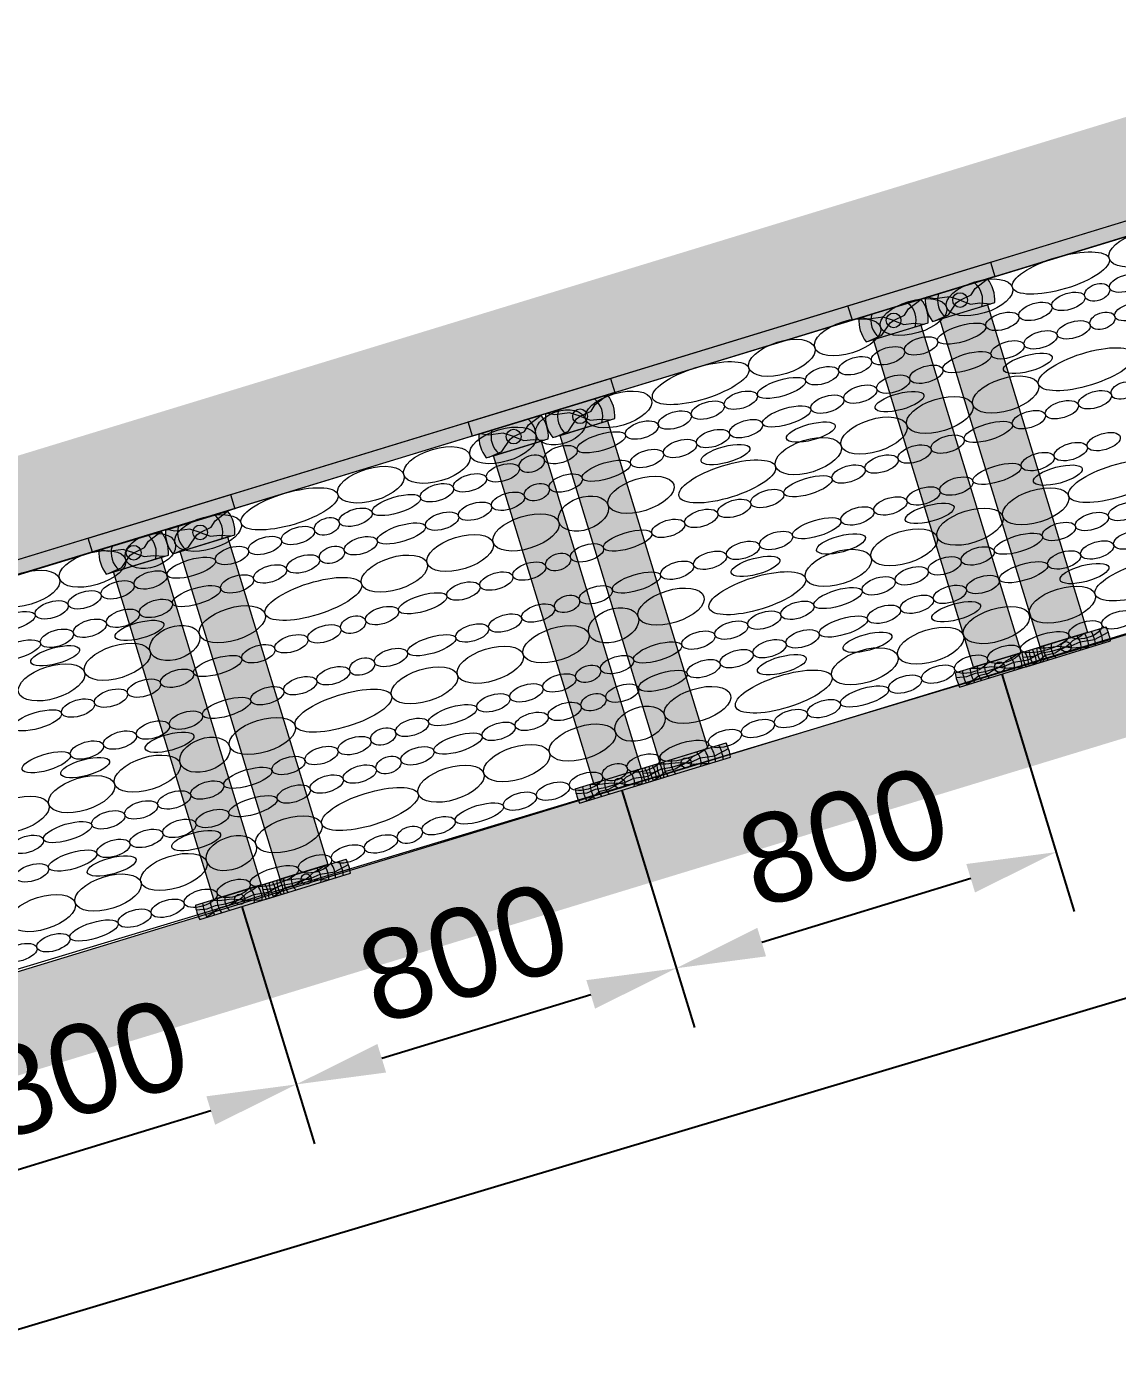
# Model space of a CAD drawing. Header units: inches. Extents: x 523 to 1492, y 69 to 539.
# Drawn here: x 968.49 to 990.45, y 217.3 to 244 of the extents above; entities that cross this region are included whole.
import ezdxf

# ---------------------------------------------------------------- set-up
doc = ezdxf.new("R2010")
doc.units = ezdxf.units.IN
doc.header["$MEASUREMENT"] = 0
doc.styles.get("Standard").update_dxf_attribs({"font": 'arial.ttf'})
doc.dimstyles.new('ISO-25', dxfattribs={"dimtxt": 2.5, "dimasz": 2.5, "dimexe": 1.25, "dimexo": 0, "dimtad": 1, "dimdec": 0, "dimtxsty": 'Standard', "dimcen": 2.5, "dimadec": 0, "dimazin": 0, "dimtfac": 1, "dimtdec": 0, "dimtmove": 0, "dimatfit": 3, "dimfxl": 0, "dimarcsym": 0})

# ---------------------------------------------------------------- blocks, each defined once
blk = doc.blocks.new('Бут.дорожка разрез')
at = {"color": 7, "linetype": 'ByBlock', "lineweight": 15}
blk.add_lwpolyline([(1853.980507434531, -3906.93155371494), (1885.311656270493, -3898.572804385483), (2014.621790378389, -3859.550960209976), (2010.119266125663, -3844.823866968155), (1900.370834796662, -3878.267813962703), (1884.952663200383, -3882.542228264589), (1854.54490055399, -3890.87347855489), (1849.987255320979, -3892.094695914794), (1853.980507434531, -3906.93155371494)], dxfattribs=at)
for centre, major_axis, ratio in [((1988.513528372865, -3852.084711549079), (-1.330185488668781, -0.3957049901466679), 0.4719704234843745), ((1985.237638875025, -3853.065738860113), (-1.947494574187371, -0.5793427517095645), 0.3223671155344494), ((1987.86226230748, -3853.475844503936), (-0.6647423998710719, -0.1990264057522062), 0.4719704234843745), ((1981.962021563741, -3854.04767602611), (-1.330185488668781, -0.3957049901466679), 0.4719704234843745), ((1986.700948895226, -3853.842659499709), (0.4969344116975832, 0.1678904975369054), 0.6253139419559068), ((1979.301650586403, -3854.839086006405), (-1.330185488668781, -0.3957049901466679), 0.4719704234843745), ((1984.211131598396, -3854.611900811986), (-0.6647423998710719, -0.1990264057522062), 0.4719704234843745), ((1985.539496899582, -3854.210238109588), (-0.6647423998710719, -0.1990264057522062), 0.4719704234843745), ((1988.071855637521, -3854.621206888929), (-0.6647423998710719, -0.1990264057522062), 0.4719704234843745), ((1982.882766297212, -3855.013563514384), (-0.6647423998710719, -0.1990264057522062), 0.4719704234843745), ((1986.910542225266, -3854.988021884702), (0.4969344116975832, 0.1678904975369054), 0.6253139419559068), ((1976.648286426928, -3855.653059097366), (-1.325515082864262, -0.4110786282347017), 0.4719704234843745), ((1981.245690101242, -3855.506968191452), (-0.9732343556662865, -0.291390072004424), 0.3223671155344494), ((1985.749090229622, -3855.35560049458), (-0.6647423998710719, -0.1990264057522062), 0.4719704234843745), ((1973.999565991432, -3856.482413818902), (-1.325515082864262, -0.4110786282347017), 0.4719704234843745), ((1979.608750801511, -3856.00082755502), (-0.6647423998710719, -0.1990264057522062), 0.4719704234843745), ((1983.092359627252, -3856.158925899377), (-0.6647423998710719, -0.1990264057522062), 0.4719704234843745), ((1984.420724928436, -3855.757263196979), (-0.6647423998710719, -0.1990264057522062), 0.4719704234843745), ((1978.279266001769, -3856.398880366525), (-0.6647423998710719, -0.1990264057522062), 0.4719704234843745), ((1981.455283431283, -3856.652330576444), (-0.9732343556662865, -0.291390072004424), 0.3223671155344494), ((1983.905588420335, -3856.705484311244), (-0.9813022070763383, -0.2629434606508085), 0.3223671155344493), ((1986.277557480132, -3856.940565502792), (-1.940656738380987, -0.6018509485114478), 0.3223671155344494), ((1970.735253843373, -3857.501301833889), (-1.940656738380987, -0.6018509485114479), 0.3223671155344494), ((1975.6225353994, -3857.202205771321), (-0.6647423998710719, -0.1990264057522062), 0.4719704234843745), ((1976.950900700584, -3856.800543068923), (-0.6647423998710719, -0.1990264057522062), 0.4719704234843745), ((1979.818344131552, -3857.146189940013), (-0.6647423998710719, -0.1990264057522062), 0.4719704234843745), ((1973.98545920343, -3857.695610448389), (-0.9732343556662865, -0.291390072004424), 0.3223671155344494), ((1978.48885933181, -3857.544242751517), (-0.6647423998710719, -0.1990264057522062), 0.4719704234843745), ((1983.013528034188, -3857.960360160536), (-1.325515082864262, -0.4110786282347017), 0.4719704234843745), ((1987.766439901259, -3857.801472540887), (0.4969344116975832, 0.1678904975369054), 0.6253139419559068), ((1967.422734451603, -3858.560633982868), (-1.331272296135876, -0.3920330943084872), 0.4719704234843745), ((1972.3485199037, -3858.189469811957), (-0.6647423998710719, -0.1990264057522062), 0.4719704234843745), ((1975.83212872944, -3858.347568156314), (-0.6647423998710719, -0.1990264057522062), 0.4719704234843745), ((1977.160494030624, -3857.945905453916), (-0.6647423998710719, -0.1990264057522062), 0.4719704234843745), ((1978.740745545679, -3858.246095697983), (-0.9813022070763383, -0.2629434606508085), 0.3223671155344493), ((1980.36249786846, -3858.782517417006), (-1.325515082864262, -0.4110786282347017), 0.4719704234843745), ((1986.604987905614, -3858.169051150766), (-0.6647423998710719, -0.1990264057522062), 0.4719704234843745), ((1965.096811880437, -3859.28374706072), (0.995377988439312, 0.3312805078783841), 0.6253139419559068), ((1971.019216853595, -3858.588125194504), (-0.6647423998710719, -0.1990264057522062), 0.4719704234843745), ((1974.195052533471, -3858.840972833381), (-0.9732343556662865, -0.291390072004424), 0.3223671155344494), ((1985.276622604428, -3858.570713853164), (-0.6647423998710719, -0.1990264057522062), 0.4719704234843745), ((1968.362486251226, -3859.3914505993), (-0.6647423998710719, -0.1990264057522062), 0.4719704234843745), ((1969.69085155241, -3858.989787896902), (-0.6647423998710719, -0.1990264057522062), 0.4719704234843745), ((1972.55811323374, -3859.33483219695), (-0.6647423998710719, -0.1990264057522062), 0.4719704234843745), ((1975.169716754406, -3859.473805795886), (-0.9813022070763383, -0.2629434606508085), 0.3223671155344493), ((1977.713777432961, -3859.611872138544), (-1.325515082864262, -0.4110786282347017), 0.4719704234843745), ((1982.311181107275, -3859.46578123263), (-0.9732343556662865, -0.291390072004424), 0.3223671155344494), ((1983.948257303245, -3858.972376555562), (-0.6647423998710719, -0.1990264057522062), 0.4719704234843745), ((1962.770605234938, -3860.008386097031), (-1.331272296135876, -0.3920330943084872), 0.4719704234843745), ((1966.725410055257, -3859.884855276368), (-0.9732343556662865, -0.291390072004424), 0.3223671155344494), ((1971.228810183636, -3859.733487579496), (-0.6647423998710719, -0.1990264057522062), 0.4719704234843745), ((1980.674241807544, -3859.959640596198), (-0.6647423998710719, -0.1990264057522062), 0.4719704234843745), ((1986.960795468452, -3859.857669938983), (-0.6647423998710719, -0.1990264057522062), 0.4719704234843745), ((1960.110266948847, -3860.799682124522), (-1.331272296135876, -0.3920330943084872), 0.4719704234843745), ((1965.088470755526, -3860.378714639936), (-0.6647423998710719, -0.1990264057522062), 0.4719704234843745), ((1969.900444882451, -3860.135150281895), (-0.6647423998710719, -0.1990264057522062), 0.4719704234843745), ((1971.726942819738, -3860.377981518125), (-0.9813022070763383, -0.2629434606508085), 0.3223671155344493), ((1975.065056997465, -3860.44122686008), (-1.325515082864262, -0.4110786282347017), 0.4719704234843745), ((1979.344757007802, -3860.357693407703), (-0.6647423998710719, -0.1990264057522062), 0.4719704234843745), ((1985.632430167267, -3860.259332641382), (-0.6647423998710719, -0.1990264057522062), 0.4719704234843745), ((1963.927157343271, -3860.745529635709), (0.4969344116975832, 0.1678904975369054), 0.6253139419559068), ((1966.935003385297, -3861.03021766136), (-0.9732343556662865, -0.291390072004424), 0.3223671155344494), ((1968.572079581267, -3860.536812984293), (-0.6647423998710719, -0.1990264057522062), 0.4719704234843745), ((1971.800744849406, -3861.460114875067), (-1.940656738380987, -0.6018509485114479), 0.3223671155344494), ((1978.016391706617, -3860.759356110101), (-0.6647423998710719, -0.1990264057522062), 0.4719704234843745), ((1984.304064866083, -3860.66099534378), (-0.6647423998710719, -0.1990264057522062), 0.4719704234843745), ((1987.489262718962, -3861.442634947195), (-1.940656738380987, -0.6018509485114478), 0.3223671155344494), ((1957.449928662759, -3861.590978152015), (-1.331272296135876, -0.3920330943084872), 0.4719704234843745), ((1961.437340046441, -3861.514770947986), (-0.6647423998710719, -0.1990264057522062), 0.4719704234843745), ((1962.765705347627, -3861.113108245588), (-0.6647423998710719, -0.1990264057522062), 0.4719704234843745), ((1965.298064085566, -3861.524077024929), (-0.6647423998710719, -0.1990264057522062), 0.4719704234843745), ((1968.326183846397, -3861.999133710289), (-1.325515082864262, -0.4110786282347017), 0.4719704234843745), ((1976.688026405433, -3861.161018812499), (-0.6647423998710719, -0.1990264057522062), 0.4719704234843745), ((1982.666988670113, -3861.154400020847), (-0.9732343556662865, -0.291390072004424), 0.3223671155344494), ((1985.117293659166, -3861.207553755647), (-0.9813022070763383, -0.2629434606508085), 0.3223671155344493), ((1954.171344680871, -3862.562962545281), (-1.949085744489097, -0.5739668118254245), 0.3223671155344494), ((1960.108974745257, -3861.916433650384), (-0.6647423998710719, -0.1990264057522062), 0.4719704234843745), ((1964.136750673312, -3861.890892020701), (0.4969344116975832, 0.1678904975369054), 0.6253139419559068), ((1975.050950209463, -3861.654423489567), (-0.9732343556662865, -0.291390072004424), 0.3223671155344494), ((1979.70056457064, -3862.04631219592), (-0.6647423998710719, -0.1990264057522062), 0.4719704234843745), ((1981.030049370382, -3861.648259384416), (-0.6647423998710719, -0.1990264057522062), 0.4719704234843745), ((1984.225233273019, -3862.462429604939), (-1.325515082864262, -0.4110786282347017), 0.4719704234843745), ((1958.471898549288, -3862.409838327452), (-0.9732343556662865, -0.291390072004424), 0.3223671155344494), ((1961.646933376482, -3862.660133332978), (-0.6647423998710719, -0.1990264057522062), 0.4719704234843745), ((1962.975298677667, -3862.258470630581), (-0.6647423998710719, -0.1990264057522062), 0.4719704234843745), ((1966.010867249944, -3862.755518128831), (0.9905262773846875, 0.3455167269179368), 0.6253139419559068), ((1972.084707859628, -3862.546938235682), (-0.6647423998710719, -0.1990264057522062), 0.4719704234843745), ((1973.414010909732, -3862.148282853135), (-0.6647423998710719, -0.1990264057522062), 0.4719704234843745), ((1978.372199269455, -3862.447974898319), (-0.6647423998710719, -0.1990264057522062), 0.4719704234843745), ((1950.893030373933, -3863.535857541092), (-1.331272296135876, -0.3920330943084872), 0.4719704234843745), ((1956.834959249557, -3862.90369769102), (-0.6647423998710719, -0.1990264057522062), 0.4719704234843745), ((1960.318568075298, -3863.061796035377), (-0.6647423998710719, -0.1990264057522062), 0.4719704234843745), ((1963.695288485302, -3863.513432421643), (-1.325515082864262, -0.4110786282347017), 0.4719704234843745), ((1970.756342558443, -3862.94860093808), (-0.6647423998710719, -0.1990264057522062), 0.4719704234843745), ((1977.043833968271, -3862.849637600717), (-0.6647423998710719, -0.1990264057522062), 0.4719704234843745), ((1979.95245078451, -3862.748165142386), (-0.9813022070763383, -0.2629434606508085), 0.3223671155344493), ((1981.57420310729, -3863.284586861409), (-1.325515082864262, -0.4110786282347017), 0.4719704234843745), ((1986.488327843259, -3863.072783297567), (-0.6647423998710719, -0.1990264057522062), 0.4719704234843745), ((1987.816693144445, -3862.671120595169), (-0.6647423998710719, -0.1990264057522062), 0.4719704234843745), ((1954.512193841658, -3863.638091296672), (-0.6647423998710719, -0.1990264057522062), 0.4719704234843745), ((1955.673645837303, -3863.270512686793), (0.4969344116975832, 0.1678904975369054), 0.6253139419559068), ((1958.681491879328, -3863.555200712444), (-0.9732343556662865, -0.291390072004424), 0.3223671155344494), ((1969.427977257259, -3863.350263640478), (-0.6647423998710719, -0.1990264057522062), 0.4719704234843745), ((1975.406757772301, -3863.343042277784), (-0.9732343556662865, -0.291390072004424), 0.3223671155344494), ((1978.925482671791, -3864.113941582947), (-1.325515082864262, -0.4110786282347017), 0.4719704234843745), ((1985.159962542075, -3863.474445999965), (-0.6647423998710719, -0.1990264057522062), 0.4719704234843745), ((1948.567107802766, -3864.258970618946), (0.995377988439312, 0.3312805078783841), 0.6253139419559068), ((1953.183828540472, -3864.03975399907), (-0.6647423998710719, -0.1990264057522062), 0.4719704234843745), ((1957.044552579597, -3864.049060076012), (-0.6647423998710719, -0.1990264057522062), 0.4719704234843745), ((1961.046568049803, -3864.342787143179), (-1.325515082864262, -0.4110786282347017), 0.4719704234843745), ((1967.790901061289, -3863.843668317546), (-0.9732343556662865, -0.291390072004424), 0.3223671155344494), ((1972.440515422466, -3864.235557023899), (-0.6647423998710719, -0.1990264057522062), 0.4719704234843745), ((1973.76981847257, -3863.836901641353), (-0.6647423998710719, -0.1990264057522062), 0.4719704234843745), ((1976.381421993236, -3863.975875240289), (-0.9813022070763383, -0.2629434606508085), 0.3223671155344493), ((1983.522886346106, -3863.967850677033), (-0.9732343556662865, -0.291390072004424), 0.3223671155344494), ((1986.698562061547, -3864.220526891539), (-0.6647423998710719, -0.1990264057522062), 0.4719704234843745), ((1988.026927362733, -3863.818864189141), (-0.6647423998710719, -0.1990264057522062), 0.4719704234843745), ((1946.240901157267, -3864.983609655255), (-1.331272296135876, -0.3920330943084872), 0.4719704234843745), ((1951.855463239289, -3864.441416701468), (-0.6647423998710719, -0.1990264057522062), 0.4719704234843745), ((1954.721787171699, -3864.783453681664), (-0.6647423998710719, -0.1990264057522062), 0.4719704234843745), ((1955.883239167343, -3864.415875071785), (0.4969344116975832, 0.1678904975369054), 0.6253139419559068), ((1958.397847614307, -3865.172141864717), (-1.325515082864262, -0.4110786282347017), 0.4719704234843745), ((1964.992648349304, -3864.704342676887), (0.4969344116975832, 0.1678904975369054), 0.6253139419559068), ((1966.153961761559, -3864.337527681114), (-0.6647423998710719, -0.1990264057522062), 0.4719704234843745), ((1971.112150121281, -3864.637219726298), (-0.6647423998710719, -0.1990264057522062), 0.4719704234843745), ((1976.276762236295, -3864.943296304483), (-1.325515082864262, -0.4110786282347017), 0.4719704234843745), ((1981.885947046375, -3864.461710040601), (-0.6647423998710719, -0.1990264057522062), 0.4719704234843745), ((1985.370196760363, -3864.622189593937), (-0.6647423998710719, -0.1990264057522062), 0.4719704234843745), ((1950.218387043319, -3864.934821378536), (-0.9732343556662865, -0.291390072004424), 0.3223671155344494), ((1953.393421870513, -3865.185116384062), (-0.6647423998710719, -0.1990264057522062), 0.4719704234843745), ((1963.83119635366, -3865.071921286766), (-0.6647423998710719, -0.1990264057522062), 0.4719704234843745), ((1969.783784820097, -3865.038882428696), (-0.6647423998710719, -0.1990264057522062), 0.4719704234843745), ((1972.938648058568, -3864.880050962528), (-0.9813022070763383, -0.2629434606508085), 0.3223671155344493), ((1979.228096945447, -3865.261425554504), (-0.6647423998710719, -0.1990264057522062), 0.4719704234843745), ((1980.556462246632, -3864.859762852106), (-0.6647423998710719, -0.1990264057522062), 0.4719704234843745), ((1983.733120564393, -3865.115594271005), (-0.9732343556662865, -0.291390072004424), 0.3223671155344494), ((1986.183425553446, -3865.168748005804), (-0.9813022070763383, -0.2629434606508085), 0.3223671155344493), ((1988.555394613242, -3865.403829197352), (-1.940656738380987, -0.6018509485114478), 0.3223671155344494), ((1943.580562871176, -3865.774905682748), (-1.331272296135876, -0.3920330943084872), 0.4719704234843745), ((1947.251962943846, -3865.826733553608), (-0.6647423998710719, -0.1990264057522062), 0.4719704234843745), ((1948.581447743588, -3865.428680742104), (-0.6647423998710719, -0.1990264057522062), 0.4719704234843745), ((1952.065056569329, -3865.58677908646), (-0.6647423998710719, -0.1990264057522062), 0.4719704234843745), ((1955.133535466248, -3866.191029879703), (-1.940656738380987, -0.6018509485114479), 0.3223671155344494), ((1962.502831052474, -3865.473583989164), (-0.6647423998710719, -0.1990264057522062), 0.4719704234843745), ((1968.146708624128, -3865.532287105763), (-0.9732343556662865, -0.291390072004424), 0.3223671155344494), ((1973.012450088236, -3865.96218431947), (-1.940656738380987, -0.6018509485114479), 0.3223671155344494), ((1977.899731644263, -3865.663088256902), (-0.6647423998710719, -0.1990264057522062), 0.4719704234843745), ((1982.096181264662, -3865.609453634573), (-0.6647423998710719, -0.1990264057522062), 0.4719704234843745), ((1945.923597642661, -3866.228396256007), (-0.6647423998710719, -0.1990264057522062), 0.4719704234843745), ((1950.42798037336, -3866.080183763528), (-0.9732343556662865, -0.291390072004424), 0.3223671155344494), ((1959.537389555321, -3866.36865136863), (-0.9732343556662865, -0.291390072004424), 0.3223671155344494), ((1961.17446575129, -3865.875246691562), (-0.6647423998710719, -0.1990264057522062), 0.4719704234843745), ((1966.509769324397, -3866.026146469332), (-0.6647423998710719, -0.1990264057522062), 0.4719704234843745), ((1969.537889085227, -3866.501203154692), (-1.325515082864262, -0.4110786282347017), 0.4719704234843745), ((1976.262655448294, -3866.15649293397), (-0.9732343556662865, -0.291390072004424), 0.3223671155344494), ((1980.76669646492, -3866.007506446078), (-0.6647423998710719, -0.1990264057522062), 0.4719704234843745), ((1985.291365167299, -3866.423623855097), (-1.325515082864262, -0.4110786282347017), 0.4719704234843745), ((1944.595232341477, -3866.630058958405), (-0.6647423998710719, -0.1990264057522062), 0.4719704234843745), ((1948.791041073629, -3866.574043127097), (-0.6647423998710719, -0.1990264057522062), 0.4719704234843745), ((1951.869506020305, -3867.210824537447), (-1.325515082864262, -0.4110786282347017), 0.4719704234843745), ((1957.90045025559, -3866.862510732198), (-0.6647423998710719, -0.1990264057522062), 0.4719704234843745), ((1964.187003916498, -3866.760540074984), (-0.6647423998710719, -0.1990264057522062), 0.4719704234843745), ((1965.348455912142, -3866.392961465104), (0.4969344116975832, 0.1678904975369054), 0.6253139419559068), ((1967.222572488775, -3867.257587573234), (0.9905262773846875, 0.3455167269179368), 0.6253139419559068), ((1974.625716148563, -3866.650352297538), (-0.6647423998710719, -0.1990264057522062), 0.4719704234843745), ((1978.109965862551, -3866.810831850874), (-0.6647423998710719, -0.1990264057522062), 0.4719704234843745), ((1979.438331163735, -3866.409169148476), (-0.6647423998710719, -0.1990264057522062), 0.4719704234843745), ((1981.01858267879, -3866.709359392544), (-0.9813022070763383, -0.2629434606508085), 0.3223671155344493), ((1982.64033500157, -3867.245781111566), (-1.325515082864262, -0.4110786282347017), 0.4719704234843745), ((1942.958156145507, -3867.123463635472), (-0.9732343556662865, -0.291390072004424), 0.3223671155344494), ((1946.133190972701, -3867.373758640999), (-0.6647423998710719, -0.1990264057522062), 0.4719704234843745), ((1947.461556273886, -3866.972095938601), (-0.6647423998710719, -0.1990264057522062), 0.4719704234843745), ((1948.13326299549, -3867.462823302946), (-0.9813022070763383, -0.2629434606508085), 0.3223671155344493), ((1956.739136843335, -3867.229325727971), (0.4969344116975832, 0.1678904975369054), 0.6253139419559068), ((1962.858638615312, -3867.162202777381), (-0.6647423998710719, -0.1990264057522062), 0.4719704234843745), ((1971.968047797273, -3867.450670382483), (-0.6647423998710719, -0.1990264057522062), 0.4719704234843745), ((1973.296413098459, -3867.049007680085), (-0.6647423998710719, -0.1990264057522062), 0.4719704234843745), ((1976.472889666581, -3867.304236527942), (-0.9732343556662865, -0.291390072004424), 0.3223671155344494), ((1986.226094436355, -3867.435640250123), (-0.6647423998710719, -0.1990264057522062), 0.4719704234843745), ((1987.554459737539, -3867.033977547725), (-0.6647423998710719, -0.1990264057522062), 0.4719704234843745), ((1944.804825671517, -3867.775421343397), (-0.6647423998710719, -0.1990264057522062), 0.4719704234843745), ((1949.554189423852, -3867.96720895599), (0.9905262773846875, 0.3455167269179368), 0.6253139419559068), ((1954.249319546505, -3867.998567040248), (-0.6647423998710719, -0.1990264057522062), 0.4719704234843745), ((1955.577684847691, -3867.59690433785), (-0.6647423998710719, -0.1990264057522062), 0.4719704234843745), ((1959.893197118159, -3868.057270156847), (-0.9732343556662865, -0.291390072004424), 0.3223671155344494), ((1961.530273314128, -3867.563865479779), (-0.6647423998710719, -0.1990264057522062), 0.4719704234843745), ((1964.906993724133, -3868.015501866046), (-1.325515082864262, -0.4110786282347017), 0.4719704234843745), ((1970.639682496089, -3867.852333084881), (-0.6647423998710719, -0.1990264057522062), 0.4719704234843745), ((1974.835950366851, -3867.79809589151), (-0.6647423998710719, -0.1990264057522062), 0.4719704234843745), ((1977.447553887517, -3867.937069490446), (-0.9813022070763383, -0.2629434606508085), 0.3223671155344493), ((1979.991614566071, -3868.075135833104), (-1.325515082864262, -0.4110786282347017), 0.4719704234843745), ((1984.589018240386, -3867.92904492719), (-0.9732343556662865, -0.291390072004424), 0.3223671155344494), ((1943.167749475547, -3868.268826020465), (-0.9732343556662865, -0.291390072004424), 0.3223671155344494), ((1944.734047314005, -3868.482199704612), (-0.9813022070763383, -0.2629434606508085), 0.3223671155344493), ((1947.238610659211, -3868.725123248802), (-1.325515082864262, -0.4110786282347017), 0.4719704234843745), ((1952.920954245321, -3868.400229742646), (-0.6647423998710719, -0.1990264057522062), 0.4719704234843745), ((1962.258273288633, -3868.844856587582), (-1.325515082864262, -0.4110786282347017), 0.4719704234843745), ((1969.00260630012, -3868.345737761949), (-0.9732343556662865, -0.291390072004424), 0.3223671155344494), ((1973.506647316746, -3868.196751274057), (-0.6647423998710719, -0.1990264057522062), 0.4719704234843745), ((1977.342894130575, -3868.904490554641), (-1.325515082864262, -0.4110786282347017), 0.4719704234843745), ((1982.952078940655, -3868.422904290759), (-0.6647423998710719, -0.1990264057522062), 0.4719704234843745), ((1951.283878049352, -3868.893634419714), (-0.9732343556662865, -0.291390072004424), 0.3223671155344494), ((1957.094944406173, -3868.917944516188), (0.4969344116975832, 0.1678904975369054), 0.6253139419559068), ((1958.256257818428, -3868.551129520415), (-0.6647423998710719, -0.1990264057522062), 0.4719704234843745), ((1967.365667000389, -3868.839597125517), (-0.6647423998710719, -0.1990264057522062), 0.4719704234843745), ((1970.849916714377, -3869.000076678853), (-0.6647423998710719, -0.1990264057522062), 0.4719704234843745), ((1972.178282015561, -3868.598413976455), (-0.6647423998710719, -0.1990264057522062), 0.4719704234843745), ((1974.004779952848, -3868.841245212685), (-0.9813022070763383, -0.2629434606508085), 0.3223671155344493), ((1981.622594140912, -3868.820957102263), (-0.6647423998710719, -0.1990264057522062), 0.4719704234843745), ((1944.589890223711, -3869.55447797034), (-1.325515082864262, -0.4110786282347017), 0.4719704234843745), ((1949.646938749621, -3869.387493783282), (-0.6647423998710719, -0.1990264057522062), 0.4719704234843745), ((1955.933492410529, -3869.285523126067), (-0.6647423998710719, -0.1990264057522062), 0.4719704234843745), ((1959.609552853137, -3869.67421130912), (-1.325515082864262, -0.4110786282347017), 0.4719704234843745), ((1965.04290159249, -3869.573990731169), (-0.6647423998710719, -0.1990264057522062), 0.4719704234843745), ((1966.204353588135, -3869.20641212129), (0.4969344116975832, 0.1678904975369054), 0.6253139419559068), ((1969.212840518408, -3869.493481355921), (-0.9732343556662865, -0.291390072004424), 0.3223671155344494), ((1974.078581982516, -3869.923378569627), (-1.940656738380987, -0.6018509485114479), 0.3223671155344494), ((1980.294228839727, -3869.222619804661), (-0.6647423998710719, -0.1990264057522062), 0.4719704234843745), ((1948.317453949879, -3869.785546594786), (-0.6647423998710719, -0.1990264057522062), 0.4719704234843745), ((1953.27676180816, -3870.088848530863), (-0.6647423998710719, -0.1990264057522062), 0.4719704234843745), ((1954.605127109343, -3869.687185828465), (-0.6647423998710719, -0.1990264057522062), 0.4719704234843745), ((1963.714536291305, -3869.975653433567), (-0.6647423998710719, -0.1990264057522062), 0.4719704234843745), ((1967.575901218677, -3869.987340719489), (-0.6647423998710719, -0.1990264057522062), 0.4719704234843745), ((1970.604020979507, -3870.462397404849), (-1.325515082864262, -0.4110786282347017), 0.4719704234843745), ((1977.328787342574, -3870.117687184127), (-0.9732343556662862, -0.291390072004424), 0.3223671155344494), ((1978.965863538543, -3869.624282507059), (-0.6647423998710719, -0.1990264057522062), 0.4719704234843745), ((1945.660723347509, -3870.588871999583), (-0.6647423998710719, -0.1990264057522062), 0.4719704234843745), ((1946.989088648693, -3870.187209297185), (-0.6647423998710719, -0.1990264057522062), 0.4719704234843745), ((1951.63968561219, -3870.582253207931), (-0.9732343556662865, -0.291390072004424), 0.3223671155344494), ((1956.345240705079, -3870.693099324106), (-1.940656738380987, -0.6018509485114479), 0.3223671155344494), ((1962.38617099012, -3870.377316135965), (-0.6647423998710719, -0.1990264057522062), 0.4719704234843745), ((1966.414587806422, -3870.354155715262), (0.4969344116975832, 0.1678904975369054), 0.6253139419559068), ((1975.691848042843, -3870.611546547696), (-0.6647423998710719, -0.1990264057522062), 0.4719704234843745), ((1944.02364715154, -3871.082276676651), (-0.9732343556662865, -0.291390072004424), 0.3223671155344494), ((1950.002746312459, -3871.076112571499), (-0.6647423998710719, -0.1990264057522062), 0.4719704234843745), ((1960.749094794151, -3870.870720813033), (-0.9732343556662865, -0.291390072004424), 0.3223671155344494), ((1963.924770509592, -3871.123397027538), (-0.6647423998710719, -0.1990264057522062), 0.4719704234843745), ((1965.253135810778, -3870.721734325141), (-0.6647423998710719, -0.1990264057522062), 0.4719704234843745), ((1968.288704383055, -3871.218781823391), (0.9905262773846875, 0.3455167269179368), 0.6253139419559068), ((1974.362544992739, -3871.010201930242), (-0.6647423998710719, -0.1990264057522062), 0.4719704234843745), ((1948.673261512717, -3871.474165383004), (-0.6647423998710719, -0.1990264057522062), 0.4719704234843745), ((1953.081211259135, -3871.71289398185), (-1.325515082864262, -0.4110786282347017), 0.4719704234843745), ((1959.11215549442, -3871.364580176601), (-0.6647423998710719, -0.1990264057522062), 0.4719704234843745), ((1962.596405208408, -3871.525059729937), (-0.6647423998710719, -0.1990264057522062), 0.4719704234843745), ((1965.973125618413, -3871.976696116204), (-1.325515082864262, -0.4110786282347017), 0.4719704234843745), ((1973.034179691553, -3871.411864632641), (-0.6647423998710719, -0.1990264057522062), 0.4719704234843745), ((1946.016530910347, -3872.2774907878), (-0.6647423998710719, -0.1990264057522062), 0.4719704234843745), ((1947.344896211531, -3871.875828085402), (-0.6647423998710719, -0.1990264057522062), 0.4719704234843745), ((1949.344968234321, -3871.964892747349), (-0.9813022070763383, -0.2629434606508085), 0.3223671155344493), ((1950.765894662683, -3872.469278400393), (0.9905262773846875, 0.3455167269179368), 0.6253139419559068), ((1956.789390086522, -3872.098973782252), (-0.6647423998710719, -0.1990264057522062), 0.4719704234843745), ((1957.950842082166, -3871.731395172374), (0.4969344116975832, 0.1678904975369054), 0.6253139419559068), ((1960.959329012439, -3872.018464407005), (-0.9732343556662865, -0.291390072004424), 0.3223671155344494), ((1970.0687381944, -3872.306932012106), (-0.9732343556662865, -0.291390072004424), 0.3223671155344494), ((1971.705814390369, -3871.813527335039), (-0.6647423998710719, -0.1990264057522062), 0.4719704234843745), ((1944.379454714378, -3872.770895464868), (-0.9732343556662865, -0.291390072004424), 0.3223671155344494), ((1948.450315898041, -3873.227192693205), (-1.325515082864262, -0.4110786282347017), 0.4719704234843745), ((1955.461024785336, -3872.500636484651), (-0.6647423998710719, -0.1990264057522062), 0.4719704234843745), ((1959.322389712708, -3872.512323770572), (-0.6647423998710719, -0.1990264057522062), 0.4719704234843745), ((1963.324405182913, -3872.806050837739), (-1.325515082864262, -0.4110786282347017), 0.4719704234843745), ((1968.431798894669, -3872.800791375675), (-0.6647423998710719, -0.1990264057522062), 0.4719704234843745), ((1945.945752552835, -3872.984269149014), (-0.9813022070763383, -0.2629434606508085), 0.3223671155344493), ((1952.495583288182, -3873.395703864117), (-0.9732343556662865, -0.291390072004424), 0.3223671155344494), ((1954.132659484152, -3872.902299187049), (-0.6647423998710719, -0.1990264057522062), 0.4719704234843745), ((1956.999624304809, -3873.246717376224), (-0.6647423998710719, -0.1990264057522062), 0.4719704234843745), ((1958.161076300453, -3872.879138766345), (0.4969344116975832, 0.1678904975369054), 0.6253139419559068), ((1960.675684747417, -3873.635405559277), (-1.325515082864262, -0.4110786282347017), 0.4719704234843745), ((1967.270485482415, -3873.167606371447), (0.4969344116975832, 0.1678904975369054), 0.6253139419559068), ((1945.801595462541, -3874.056547414742), (-1.325515082864262, -0.4110786282347017), 0.4719704234843745), ((1955.671259003623, -3873.648380078623), (-0.6647423998710719, -0.1990264057522062), 0.4719704234843745), ((1966.10903348677, -3873.535184981326), (-0.6647423998710719, -0.1990264057522062), 0.4719704234843745), ((1949.529159188709, -3874.287616039189), (-0.6647423998710719, -0.1990264057522062), 0.4719704234843745), ((1950.858643988451, -3873.889563227685), (-0.6647423998710719, -0.1990264057522062), 0.4719704234843745), ((1954.34289370244, -3874.050042781021), (-0.6647423998710719, -0.1990264057522062), 0.4719704234843745), ((1957.411372599359, -3874.654293574264), (-1.940656738380987, -0.6018509485114479), 0.3223671155344494), ((1963.452302884401, -3874.338510386122), (-0.6647423998710719, -0.1990264057522062), 0.4719704234843745), ((1964.780668185585, -3873.936847683724), (-0.6647423998710719, -0.1990264057522062), 0.4719704234843745), ((1943.152875027046, -3874.885902136279), (-1.325515082864262, -0.4110786282347017), 0.4719704234843745), ((1948.200793887524, -3874.689278741588), (-0.6647423998710719, -0.1990264057522062), 0.4719704234843745), ((1952.70581750647, -3874.543447458088), (-0.9732343556662865, -0.291390072004424), 0.3223671155344494), ((1961.815226688431, -3874.83191506319), (-0.9732343556662865, -0.291390072004424), 0.3223671155344494), ((1946.87242858634, -3875.090941443986), (-0.6647423998710719, -0.1990264057522062), 0.4719704234843745), ((1949.739393406997, -3875.435359633161), (-0.6647423998710719, -0.1990264057522062), 0.4719704234843745), ((1951.068878206739, -3875.037306821657), (-0.6647423998710719, -0.1990264057522062), 0.4719704234843745), ((1954.147343153415, -3875.674088232008), (-1.325515082864262, -0.4110786282347017), 0.4719704234843745), ((1960.1782873887, -3875.325774426758), (-0.6647423998710719, -0.1990264057522062), 0.4719704234843745), ((1945.23535239037, -3875.584346121053), (-0.9732343556662865, -0.291390072004424), 0.3223671155344494), ((1948.411028105812, -3875.83702233556), (-0.6647423998710719, -0.1990264057522062), 0.4719704234843745), ((1950.411100128601, -3875.926086997506), (-0.9813022070763383, -0.2629434606508085), 0.3223671155344493), ((1959.016973976446, -3875.692589422531), (0.4969344116975832, 0.1678904975369054), 0.6253139419559068), ((1943.598413090639, -3876.078205484622), (-0.6647423998710719, -0.1990264057522062), 0.4719704234843745), ((1947.082662804627, -3876.238685037958), (-0.6647423998710719, -0.1990264057522062), 0.4719704234843745), ((1951.832026556963, -3876.430472650551), (0.9905262773846875, 0.3455167269179368), 0.6253139419559068), ((1956.527156679616, -3876.461830734808), (-0.6647423998710719, -0.1990264057522062), 0.4719704234843745), ((1957.855521980802, -3876.06016803241), (-0.6647423998710719, -0.1990264057522062), 0.4719704234843745), ((1945.445586608658, -3876.732089715025), (-0.9732343556662865, -0.291390072004424), 0.3223671155344494), ((1947.011884447115, -3876.945463399172), (-0.9813022070763383, -0.2629434606508085), 0.3223671155344493), ((1949.516447792321, -3877.188386943362), (-1.325515082864262, -0.4110786282347017), 0.4719704234843745), ((1955.198791378432, -3876.863493437206), (-0.6647423998710719, -0.1990264057522062), 0.4719704234843745), ((1943.808647308927, -3877.225949078594), (-0.6647423998710719, -0.1990264057522062), 0.4719704234843745), ((1946.867727356821, -3878.0177416649), (-1.325515082864262, -0.4110786282347017), 0.4719704234843745), ((1953.561715182462, -3877.356898114274), (-0.9732343556662865, -0.291390072004424), 0.3223671155344494), ((1951.924775882731, -3877.850757477842), (-0.6647423998710719, -0.1990264057522062), 0.4719704234843745), ((1944.219006921326, -3878.847096386437), (-1.325515082864262, -0.4110786282347017), 0.4719704234843745), ((1949.266925781804, -3878.650472991745), (-0.6647423998710719, -0.1990264057522062), 0.4719704234843745), ((1950.595291082989, -3878.248810289347), (-0.6647423998710719, -0.1990264057522062), 0.4719704234843745), ((1947.93856048062, -3879.052135694143), (-0.6647423998710719, -0.1990264057522062), 0.4719704234843745), ((1946.30148428465, -3879.545540371211), (-0.9732343556662862, -0.291390072004424), 0.3223671155344494), ((1944.66454498492, -3880.039399734779), (-0.6647423998710719, -0.1990264057522062), 0.4719704234843745), ((1943.335060185177, -3880.437452546284), (-0.6647423998710719, -0.1990264057522062), 0.4719704234843745)]:
    blk.add_ellipse(centre, major_axis=major_axis, ratio=ratio, dxfattribs=at)
blk = doc.blocks.new('Доска S - 180')
at = {"linetype": 'ByBlock', "lineweight": 15}
h = blk.add_hatch(color=254, dxfattribs=at)
edge = h.paths.add_edge_path()
edge.add_line((1818.906264253147, -3796.897117512131), (1820.681088188076, -3796.897117512132))
edge.add_arc((1819.793676220611, -3797.047117512132), 0.9, -9.59406822683792, 9.59406822689499, ccw=False)
edge.add_line((1820.681088188076, -3797.197117512132), (1818.906264253146, -3797.197117512133))
edge.add_arc((1819.793676220611, -3797.047117512132), 0.9, 170.405931773074, 189.594068226895, ccw=False)
at = {"color": 7, "linetype": 'ByBlock', "lineweight": 15}
for p, q in [((1818.906264253147, -3796.897117512131), (1820.681088188076, -3796.897117512132)), ((1818.906264253146, -3797.197117512133), (1820.681088188076, -3797.197117512132))]:
    blk.add_line(p, q, dxfattribs=at)
for points in [[(1818.895391583456, -3796.991577340625), (1819.110420832621, -3797.038344401648), (1819.291995432552, -3797.021270287953), (1819.491748322557, -3797.047117512132), (1819.793676220611, -3797.047117512132), (1819.896515360469, -3797.060005460396), (1820.095348689191, -3797.03470069594), (1820.386083974289, -3797.077703048796), (1820.693125247204, -3797.015630235947)], [(1820.22297748386, -3796.897117512132), (1820.115806117425, -3796.93990079624), (1819.952371843767, -3796.969694910678), (1819.855180815874, -3797.024854140138), (1819.793676220611, -3797.047117512132), (1819.661462691744, -3797.072417742576), (1819.545510240216, -3797.10330305977), (1819.341106346245, -3797.091615640666), (1819.2064981687, -3797.151840186236), (1819.057674814675, -3797.197117512133)], [(1819.238409722591, -3796.897117512132), (1819.398353000757, -3796.949261604186), (1819.640602387386, -3796.990663120481), (1819.793676220611, -3797.047117512132), (1819.909109200235, -3797.10866279095), (1820.050462391973, -3797.135140504859), (1820.223856472501, -3797.194577762746)]]:
    blk.add_lwpolyline(points, dxfattribs=at)
blk.add_circle((1819.793676220611, -3797.047117512132), 0.1036435617729694, dxfattribs=at)
for radius, start, end in [(0.9, 170.405931773074, 189.594068226895), (0.7511311932945741, 168.4806536054473, 191.5193463945187), (0.5931967815742161, 165.3527575098442, 194.6472424900172), (0.4547522123386898, 160.7403309426705, 199.2596690572755), (0.3019278980541095, 150.2109999533243, 209.7890000463653), (0.3019278980541095, 330.2109999536347, 29.7890000466543), (0.4547522123386898, 340.7403309427245, 19.25966905732954), (0.5931967815742161, 345.3527575099827, 14.64724249010779), (0.7511311932945741, 348.4806536055527, 11.51934639451869), (0.9, 350.405931773162, 9.594068226895022)]:
    blk.add_arc((1819.793676220611, -3797.047117512132), radius, start, end, dxfattribs=at)
blk = doc.blocks.new('Ш.Брус S 140 - 50')
at = {"linetype": 'ByBlock', "lineweight": 15}
h = blk.add_hatch(color=254, dxfattribs=at)
edge = h.paths.add_edge_path()
edge.add_line((1819.234694338101, -3795.656766448514), (1820.542364021163, -3795.656766448514))
edge.add_arc((1819.888529179632, -3795.906766448514), 0.7000000000000455, -20.92483242755611, 20.92483242768043, ccw=False)
edge.add_line((1820.542364021163, -3796.156766448514), (1819.2346943381, -3796.156766448514))
edge.add_arc((1819.888529179632, -3795.906766448514), 0.7000000000000455, 159.0751675723196, 200.9248324275561, ccw=False)
at = {"color": 7, "linetype": 'ByBlock', "lineweight": 15}
for p, q in [((1819.234694338101, -3795.656766448514), (1820.542364021163, -3795.656766448514)), ((1819.2346943381, -3796.156766448514), (1820.542364021163, -3796.156766448514))]:
    blk.add_line(p, q, dxfattribs=at)
for points in [[(1819.888529179632, -3795.906766448514), (1819.706181701491, -3795.781310922064), (1819.407733712575, -3795.731650498645), (1819.264197916032, -3795.656766448514)], [(1819.29758530877, -3796.156766448514), (1819.576522273797, -3796.122611328863), (1819.806773853228, -3795.933517620022), (1819.888529179632, -3795.906766448514), (1820.129792261893, -3795.872869992194), (1820.245437463473, -3795.770575792302), (1820.542532972414, -3795.657208761744)], [(1819.888529179631, -3795.906766448515), (1820.064897876629, -3796.043420048778), (1820.253897927222, -3796.076831950224), (1820.459015150121, -3796.156766448514)]]:
    blk.add_lwpolyline(points, dxfattribs=at)
blk.add_circle((1819.888529179632, -3795.906766448514), 0.1484655464221305, dxfattribs=at)
for radius, start, end in [(0.7000000000000455, 159.0751675723196, 200.9248324275561), (0.4547522123386898, 146.6501407176008, 213.3498592821926), (0.4547522123386898, 326.6501407178075, 33.34985928239917), (0.7000000000000455, 339.0751675724439, 20.92483242768036)]:
    blk.add_arc((1819.888529179632, -3795.906766448514), radius, start, end, dxfattribs=at)
blk = doc.blocks.new('Стойка 100 - 690')
at = {"linetype": 'ByBlock', "lineweight": 15}
blk.add_hatch(color=252, dxfattribs=at).paths.add_polyline_path([(1818.197098135963, -3816.387282798014), (1819.197098135963, -3816.387282798015), (1819.197098135964, -3823.287282798009), (1818.197098135964, -3823.287282798009)])
at = {"color": 7, "linetype": 'ByBlock', "lineweight": 15}
blk.add_lwpolyline([(1818.197098135963, -3816.387282798014), (1819.197098135963, -3816.387282798015), (1819.197098135964, -3823.287282798009), (1818.197098135964, -3823.287282798009), (1818.197098135963, -3816.387282798014)], dxfattribs=at)
blk = doc.blocks.new('Рамка в S')
at = {"color": 7, "linetype": 'ByBlock', "lineweight": 15}
for name, p, rotation in [('Ш.Брус S 140 - 50', (-1034.522521985616, -718.6413355768841), 17.00000000000315), ('Ш.Брус S 140 - 50', (-1035.861348643965, -719.050655963496), 17.00000000000316), ('Стойка 100 - 690', (-1039.297981364669, -698.9464558509685), 17.00000000000322), ('Стойка 100 - 690', (-1040.636808023018, -699.3557762375804), 17.00000000000322), ('Доска S - 180', (-1032.630906589751, -724.5041048284712), 17.00000000000315), ('Доска S - 180', (-1033.9697332481, -724.9134252150831), 17.00000000000316)]:
    blk.add_blockref(name, p, dxfattribs=dict(at, rotation=rotation))
blk = doc.blocks.new('Доска 30 - 1.1м')
at = {"linetype": 'ByBlock', "lineweight": 15}
blk.add_hatch(color=7, dxfattribs=at).paths.add_polyline_path([(1811.969493174711, -3809.514225970783), (1811.969493174711, -3809.214225970783), (1822.969493174711, -3809.214225970783), (1822.969493174711, -3809.514225970783)])
at = {"color": 7, "linetype": 'ByBlock', "lineweight": 15}
blk.add_lwpolyline([(1811.969493174711, -3809.514225970783), (1811.969493174711, -3809.214225970783), (1822.969493174711, -3809.214225970783), (1822.969493174711, -3809.514225970783), (1811.969493174711, -3809.514225970783)], dxfattribs=at)
blk = doc.blocks.new('*D119')
at = {"color": 0, "linetype": 'ByBlock', "lineweight": -2}
for p, q in [((972.8222637190778, 226.2773488582825), (974.283196179539, 221.4988540945816)), ((965.1718256713775, 223.9383752204886), (966.6327581318387, 219.1598804567876)), ((967.988642061666, 220.8815304702445), (972.1963829879011, 222.1679659710311))]:
    blk.add_line(p, q, dxfattribs=at)
at = {"color": 0, "linetype": 'ByBlock'}
for points in [[(972.1086714764838, 222.4548573978199), (972.2840944993184, 221.8810745442423), (973.9177315486337, 222.6942350395348)], [(967.9009305502487, 221.1684218970332), (968.0763535730833, 220.5946390434557), (966.2672935009334, 220.3552614017408)]]:
    blk.add_solid(points, dxfattribs=at)
at = {"layer": 'Defpoints', "color": 0, "linetype": 'ByBlock'}
for p in [(972.8222637190778, 226.2773488582825), (965.1718256713775, 223.9383752204886), (973.9177315486337, 222.6942350395348)]:
    blk.add_point(p, dxfattribs=at)
at = {"color": 0, "linetype": 'ByBlock', "lineweight": 15, "insert": (969.6410814386794, 223.0013127706781), "char_height": 1.8, "attachment_point": 5, "rotation": 17.00000000009086}
blk.add_mtext('800', dxfattribs=at)
blk = doc.blocks.new('*D120')
at = {"color": 0, "linetype": 'ByBlock', "lineweight": -2}
for p, q in [((980.4727017667775, 228.6163224960791), (981.9336342272389, 223.8378277323773)), ((972.8222637190772, 226.2773488582852), (974.2831961795387, 221.4988540945834)), ((975.6390801093659, 223.2205041080402), (979.8468210356011, 224.5069396088269))]:
    blk.add_line(p, q, dxfattribs=at)
at = {"color": 0, "linetype": 'ByBlock'}
for points in [[(979.7591095241838, 224.7938310356157), (979.9345325470184, 224.2200481820381), (981.5681695963336, 225.0332086773305)], [(975.5513685979486, 223.507395534829), (975.7267916207832, 222.9336126812515), (973.9177315486334, 222.6942350395366)]]:
    blk.add_solid(points, dxfattribs=at)
at = {"layer": 'Defpoints', "color": 0, "linetype": 'ByBlock'}
for p in [(980.4727017667775, 228.6163224960791), (972.8222637190772, 226.2773488582852), (981.5681695963336, 225.0332086773305)]:
    blk.add_point(p, dxfattribs=at)
at = {"color": 0, "linetype": 'ByBlock', "lineweight": 15, "insert": (977.2915194863795, 225.3402864084739), "char_height": 1.8, "attachment_point": 5, "rotation": 17.00000000009086}
blk.add_mtext('800', dxfattribs=at)
blk = doc.blocks.new('*D121')
at = {"color": 0, "linetype": 'ByBlock', "lineweight": -2}
for p, q in [((988.1231398144776, 230.9552961338741), (989.5840722749399, 226.1768013701714)), ((980.4727017667773, 228.6163224960792), (981.9336342272395, 223.8378277323766)), ((983.2895181570666, 225.5594777458335), (987.4972590833019, 226.8459132466207))]:
    blk.add_line(p, q, dxfattribs=at)
at = {"color": 0, "linetype": 'ByBlock'}
for points in [[(987.4095475718846, 227.1328046734095), (987.5849705947192, 226.559021819832), (989.2186076440344, 227.3721823151245)], [(983.2018066456493, 225.8463691726222), (983.3772296684839, 225.2725863190448), (981.5681695963341, 225.0332086773297)]]:
    blk.add_solid(points, dxfattribs=at)
at = {"layer": 'Defpoints', "color": 0, "linetype": 'ByBlock'}
for p in [(988.1231398144776, 230.9552961338741), (980.4727017667773, 228.6163224960792), (989.2186076440344, 227.3721823151245)]:
    blk.add_point(p, dxfattribs=at)
at = {"color": 0, "linetype": 'ByBlock', "lineweight": 15, "insert": (984.9419575340801, 227.6792600462674), "char_height": 1.8, "attachment_point": 5, "rotation": 17.000000000097096}
blk.add_mtext('800', dxfattribs=at)
blk = doc.blocks.new('*D122')
at = {"color": 0, "linetype": 'ByBlock', "lineweight": -2}
for p, q in [((1003.97128941192, 236.114269237134), (1006.439918497149, 227.8518013592758)), ((927.2971648773761, 205.5104265940099), (1004.35741140767, 228.5341973017235)), ((923.4617086430333, 212.0599194152933), (925.930337728263, 203.7974515374351))]:
    blk.add_line(p, q, dxfattribs=at)
at = {"color": 0, "linetype": 'ByBlock'}
for points in [[(1004.271529814826, 228.8216418216061), (1004.443293000514, 228.2467527818408), (1006.082078526966, 229.049486858787)], [(927.2112832845321, 205.7978711138925), (927.3830464702199, 205.2229820741272), (925.57249775808, 204.9951370369463)]]:
    blk.add_solid(points, dxfattribs=at)
at = {"layer": 'Defpoints', "color": 0, "linetype": 'ByBlock'}
for p in [(1003.97128941192, 236.114269237134), (1006.082078526966, 229.049486858787), (923.4617086430333, 212.0599194152933)]:
    blk.add_point(p, dxfattribs=at)
at = {"color": 0, "linetype": 'ByBlock', "lineweight": 15, "insert": (965.3852752287399, 218.5017231415466), "char_height": 1.8, "attachment_point": 5, "rotation": 16.63489571946758}
blk.add_mtext('8000', dxfattribs=at)

msp = doc.modelspace()

# ---------------------------------------------------------------- hatches: boundary and pattern name
h = msp.add_hatch()
h.set_pattern_fill('ANSI38', color=256, scale=5, style=0)
h.set_pattern_definition([(45, (0, 0), (-0.4419417382415922, 0.4419417382415922), []), (135, (0, 0), (-1.325825214724776, 0.4419417382415923), [1.5625, -0.9375])])
h.paths.add_polyline_path([(1072.523597287134, 256.7591218576554), (948.7675056295125, 218.9996734618421), (931.022579800974, 214.0588982420077), (913.6942247562154, 209.4540797822583), (912.6652916228086, 207.8855167846941), (911.8061354862325, 205.1425732925254), (912.2343025495688, 196.0753797545793), (911.2254463834323, 195.8860913642212), (910.6858234282064, 194.1251287634394), (910.3926775777107, 194.0851291849946), (909.5743005038853, 195.5706591625126), (878.0751617892712, 195.5706597187606), (877.9137595179607, 193.7253568338139), (876.8969848588822, 191.7974725887489), (876.6056980801527, 191.8231858281779), (876.1672394350542, 193.1950910061896), (874.5608751478126, 192.9118456415063), (876.3418081524062, 213.2733303192372), (896.1662547791793, 219.3342718960193), (897.2906417733329, 218.7071299214749), (898.8663341782176, 218.9849670057674), (909.1660023027455, 219.6663861001471), (910.6829694470171, 219.6663861001452), (913.7570016632656, 217.7265992376761), (927.3196885933498, 221.4285572709414), (931.4470252576539, 222.5551207018498), (945.4159840289835, 226.3442579590037), (960.4023033705744, 230.8457199692675), (1003.648164278902, 244.0673064949697), (1003.223071782082, 244.9376051388845), (1003.132379120009, 246.8167643141537), (1002.140171635957, 249.2821401497404), (1002.044763048534, 251.9426315961518), (1043.165867554943, 264.5146148992344), (1043.953847968063, 261.2950049155243), (1045.694461514158, 259.0540096274653), (1045.500565617261, 256.8781616287361), (1063.670355980555, 262.4332240184817), (1063.83616332876, 264.0622346676628), (1065.184011260782, 265.1355142259945), (1065.849063586953, 267.4432681444814), (1068.520212996396, 269.8438241915259)], flags=16)
h.paths.add_polyline_path([(1073.108866626222, 254.8466724781014), (949.3276505380882, 217.0795583211551), (931.5476535216517, 212.1290181207414), (914.9470374222989, 207.7175882267865), (914.4905223290763, 207.0216511830569), (913.8298963710336, 204.9125355110297), (914.3141944121896, 194.4307237756275), (912.7832423450118, 194.1434762350574), (912.2343025495688, 192.3521097994852), (909.3031736017659, 191.9179344324339), (908.3926890940548, 193.5706591625126), (879.907864207561, 193.5706591625126), (878.955329926876, 191.4130130718187), (878.0457046610029, 189.6882924535162), (875.1053930748104, 189.9478474396418), (874.7940227154489, 190.9221026243958), (872.3413789664218, 190.4896353573823), (874.4669617303554, 214.7915157579651), (896.396345572483, 221.4960012240293), (897.6437485943294, 220.8002454048664), (898.6259646563592, 220.9734365974962), (909.0999152151687, 221.6663861001472), (911.2612399744938, 221.6663861001446), (914.0797295089968, 219.8878526995714), (926.7930508129072, 223.357974967608), (930.9219122487298, 224.4849545874472), (944.8664164828168, 228.2674584512545), (959.8222539557144, 232.759764579357), (1001.197964831498, 245.4095888611825), (1001.150976285393, 246.383195275727), (1000.154010346663, 248.8603946254148), (999.9909950580744, 253.4061152218451), (1044.102829904532, 266.8924565498371), (1046.52664907686, 262.6921204293185), (1047.616978243427, 259.6165974161577), (1061.815161315943, 263.9574176024046), (1061.93169693022, 265.102347297753), (1063.438936882246, 266.3025493321047), (1064.085964978233, 268.5477585662151), (1067.874910160152, 271.9528751936202)])

# ---------------------------------------------------------------- linework, layer by layer
at = {"color": 7, "linetype": 'ByBlock', "lineweight": 15}
for points in [[(913.7570016632656, 217.7265992376761), (927.3196885933498, 221.4285572709414), (931.4470252576539, 222.5551207018498), (945.4159840289835, 226.3442579590037), (960.4023033705744, 230.8457199692675), (1003.648164278902, 244.0673064949697), (1003.223071782082, 244.9376051388845), (1003.132379120009, 246.8167643141537), (1002.140171635957, 249.2821401497404), (1002.044763048534, 251.9426315961518), (1043.165867554943, 264.5146148992344), (1043.953847968063, 261.2950049155243), (1045.694461514158, 259.0540096274653), (1045.500565617261, 256.8781616287361), (1063.670355980555, 262.4332240184817), (1063.83616332876, 264.0622346676628), (1065.184011260782, 265.1355142259945), (1065.849063586953, 267.4432681444814)], [(1072.523597287134, 256.7591218576554), (948.7675056295125, 218.9996734618421), (931.022579800974, 214.0588982420077), (913.6942247562154, 209.4540797822583)]]:
    msp.add_lwpolyline(points, dxfattribs=at)

# ---------------------------------------------------------------- block references
at = {"color": 7, "linetype": 'ByBlock', "lineweight": 15, "xscale": 0.5, "yscale": 0.5, "zscale": 0.5}
msp.add_blockref('Бут.дорожка разрез', (-3.304850097787039, 2165.567210443193), dxfattribs=at)
at = {"color": 7, "linetype": 'ByBlock', "lineweight": 15, "rotation": 17.00000000001022}
for p in [(-1861.474332965359, 3351.375367741039), (-1869.124771013058, 3349.036394103241), (-1876.775209060759, 3346.697420465449), (-1884.425647108459, 3344.358446827654)]:
    msp.add_blockref('Доска 30 - 1.1м', p, dxfattribs=at)
at = {"color": 7, "linetype": 'ByBlock', "lineweight": 15}
for p in [(-828.3774687941011, 4055.090204794505), (-836.027906841802, 4052.751231156712), (-843.6783448895019, 4050.412257518918)]:
    msp.add_blockref('Рамка в S', p, dxfattribs=at)

# ---------------------------------------------------------------- dimensions: what is measured, and where the dimension line sits
for p1, p2, distance, text, picture, middle in [((923.4617086430333, 212.0599194152933), (1003.97128941192, 236.1142692371341), -7.373369700591488, '8000', '*D122', (965.3852752287399, 218.5017231415466)), ((980.4727017667772, 228.6163224960792), (988.1231398144776, 230.9552961338741), -3.7468325828235667, '800', '*D121', (984.9419575340801, 227.6792600462674)), ((972.8222637190772, 226.2773488582852), (980.4727017667776, 228.6163224960792), -3.746832582822464, '800', '*D120', (977.2915194863795, 225.3402864084739)), ((965.1718256713775, 223.9383752204885), (972.8222637190779, 226.2773488582825), -3.746832582821446, '800', '*D119', (969.6410814386794, 223.0013127706781))]:
    dim = msp.add_aligned_dim(p1=p1, p2=p2, distance=distance, text=text, dimstyle='ISO-25', override={"dimtxt": 1.8, "dimasz": 1.8, "dimlfac": 100, "dimrnd": 0.05, "dimtmove": 1, "dimfxl": 1.25}, dxfattribs=at)
    dim.commit()
    dim.dimension.update_dxf_attribs({"geometry": picture, "text_midpoint": middle})

doc.saveas('drawing.dxf')
